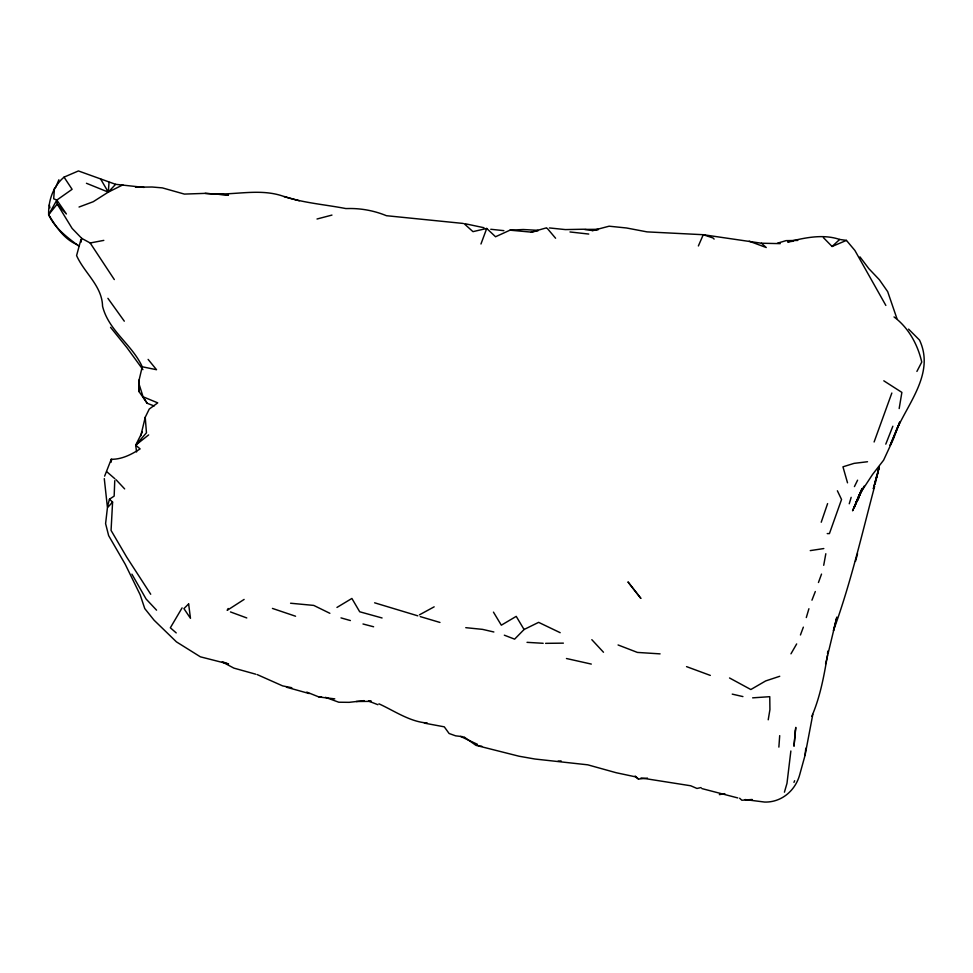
<?xml version="1.0" encoding="UTF-8"?>
<svg xmlns="http://www.w3.org/2000/svg" width="973" height="973" viewBox="0 0 973 973"><rect width="100%" height="100%" fill="white"/><g stroke="black" fill="none" stroke-linecap="round" stroke-linejoin="round"><path stroke-width="1.46" d="M80.941 242.265L81.756 238.385L72.124 228.412L57.225 204.075L56.823 200.085L72.099 189.309L64.048 177.135L78.424 170.944L115.617 184.323L144.113 187.424M154.123 405.948L147.166 403.284L139.03 391.596L139.127 379.908L142.24 366.772C132.206 344.564 108.587 330.796 102.554 306.227C102.092 285.807 84.323 273.048 76.587 255.558L80.954 239.528M873.45 488.665L876.819 475.529M114.753 480.711L114.157 496.108L109.463 499.198L112.588 502.068L111.068 530.419L126.685 557.103L150.718 594.248M111.056 462.297L111.25 459.28C121.734 459.487 131.501 454.476 140.112 448.906L135.697 445.16L142.362 431.89M78.849 246.157C67.234 237.266 54.902 228.387 48.65 214.68C48.261 200.56 53.053 186.463 64.048 177.135M827.561 653.88L827.755 651.144M54.452 188.227L53.697 198.796L56.823 200.085L66.395 213.963L57.225 204.075L48.65 214.68C55.972 226.612 64.109 239.48 77.694 244.843M778.874 747.106L779.701 735.624M109.049 182.328L108.283 192.119L93.238 201.715L79.044 207.03M139.03 391.596L139.127 379.908M745.026 799.563L764.608 802.056C781.526 802.543 795.561 790.49 799.794 774.386L805.024 755.437L805.802 748.237M790.867 750.986L786.987 783.326L784.42 792.192M827.476 655.255C824.034 675.943 820.166 696.899 811.835 716.262M768.22 719.801L769.923 709.621L769.765 696.68L752.64 697.848M899.174 408.563L901.874 392.399L883.8 380.808M823.705 565.301L825.822 553.734M805.024 755.437L812.808 714.413M879.288 466.505L876.758 477.281M875.116 484.043L879.093 467.344L873.328 488.677M140.769 435.855L145.232 417.271L149.246 409.061L157.735 402.871L143.08 396.789L138.798 383.265M825.578 663.951L836.853 617.101L833.447 630.565C850.645 583.52 861.798 534.651 874.63 486.293M109.463 499.198L107.383 507.006L104.281 478.607M855.486 561.36L857.554 553.746M806.301 617.551L808.916 608.733M849.247 503.771L851.168 497.337M821.224 522.233L827.597 503.6M860.047 493.907L857.845 500.098L862.175 488.422L852.567 510.813L861.993 488.787M874.107 441.985L891.84 393.031M818.451 582.511L821.528 574.082M480.966 244.004L486.731 228.448L495.549 236.755L509.986 230.175L523.255 229.519L538.045 230.346M800.438 634.98L803.357 627.159M811.956 600.183L815.313 591.535M899.77 422.173L890.137 445.354L899.77 422.173L893.299 439.249L883.606 460.18L872.55 474.459L859.487 494.406L854.197 507.651L862.127 489.48M892.849 426.235L885.783 444.15M793.956 782.389L794.637 780.723M104.634 476.15L111.25 459.28L112.163 459.743M55.595 187.607L58.879 179.798M860.947 491.037L856.179 502.165L864.109 486.123M698.371 245.962L703.26 234.712L761.47 243.226L780.249 243.639M854.428 486.597L857.59 480.176M48.65 214.68L56.823 200.085M896.522 430.03C909.001 401.91 934.749 372.44 919.521 340.076L908.575 329.117M916.907 371.431L921.759 362.065C917.734 344.612 908.612 327.731 894.029 316.943M228.156 608.49L227.183 610.339L244.114 599.429M790.964 653.82L796.668 643.931M182.085 607.882L170.348 627.792L176.222 632.912M136.585 451.971L135.697 445.16L146.461 432.803L145.232 417.271M112.588 502.068L107.419 507.748L105.595 523.62L108.648 535.636L125.249 564.316L140.136 594.734L144.758 608.575L154.05 620.166L176.429 641.864L200.377 656.824L228.57 664L223.474 662.163M115.617 184.323L108.283 192.119L86.439 183.277M560.18 632.693L538.628 622.355L524.07 629.507L514.62 639.152L504.33 635.187M823.389 237.619L832.085 246.485L839.675 239.455L846.437 240.392L854.902 250.475L885.844 305.425M135.697 445.16L148.65 434.907M336.95 607.444L351.885 598.456L359.706 611.774L382.073 617.977M419.436 614.839L434.165 606.836M122.866 184.858L108.283 192.119L100.474 178.764M832.085 246.485L846.437 240.392M779.738 676.284L765.678 680.93L750.84 689.529L729.531 677.974M777.451 243.201L786.038 240.635L797.751 240.44M549.417 227.937L565.374 229.592L583.666 229.227L592.448 230.577L609.122 226.198L626.527 227.986L647.033 231.878L703.26 234.712L713.087 237.996L714.097 239.09M509.986 230.175L531.27 232.133L546.327 227.889M317.016 219.01L331.963 215.082M486.731 228.448L472.963 231.647L464.085 223.632M701.095 787.558L696.972 788.458L690.708 785.77L641.025 777.938M531.27 232.133L538.142 230.71M81.756 238.385L90.173 242.982L103.819 240.38M719.351 794.637L724.8 793.64M810.254 550.609L823.803 548.553M592.448 230.577L598.152 229.737M793.421 241.182L787.644 241.961C804.464 237.826 822.744 233.727 839.675 239.455M867.515 461.737L854.063 463.367L842.959 466.821L847.519 482.827M364.133 700.633L349.173 702.336L338.774 702.226L325.456 697.325M463.853 736.816L475.967 745.354L519.059 756.228L534.931 759.025L587.777 764.827L616.164 772.72L635.345 776.807L638.507 779.057L647.446 778.108M558.125 761.129L561.093 760.886M752.202 799.49L741.84 800.244L739.626 798.213M306.763 692.095L319.059 697.021L321.589 696.936M205.121 193.372L228.412 194.965L205.121 193.372L184.383 194.089L162.321 187.874L152.104 187.011L135.515 187.217M545.61 643.348L563.379 643.141M356.203 701.509L371.041 701.375M584.907 229.409L598.079 229.336M827.232 533.593L829.434 533.581L841.548 499.502L837.376 490.769M478.959 746.157L481.781 746.194M427.269 723C409.998 721.869 394.43 710.898 378.947 703.82M660.083 653.868L637.412 652.421L618.074 644.965M371.224 701.192L368.439 701.034L377.877 704.695M527.025 642.338L543.177 643.299M212.819 193.907C236.524 195.038 260.971 188.105 284.067 196.534C304.221 203.065 325.201 204.561 345.829 208.563L348.006 208.538A76.356 60.74 11.3 0 1 386.415 215.702L463.221 223.449M319.059 697.021L334.773 698.857M290.574 603.236L313.756 605.413L329.871 613.306M257.14 674.557L282.632 685.892L291.815 687.729M465.763 627.67L482.535 629.373L493.858 631.988M490.781 229.275L503.856 230.65M569.983 231.963L588.75 234.055M462.479 736.646L455.607 735.831L449.088 733.484L444.284 726.831L424.398 723.134M142.24 366.772L156.531 369.716L148.115 359.39M566.456 658.514L591.304 664.085M465.581 223.826L484.007 227.731M309.244 693.554L286.427 687.193M732.243 694.126L742.922 696.583M255.741 674.204L233.861 668.11L222.221 661.92M362.99 623.985L373.608 626.77M701.861 788.58L737.789 797.933M284.067 196.534L299.27 200.779M374.617 602.81L417.806 615.836M341 617.891L350.402 620.555M420.275 616.602L439.966 622.452M295.561 616.225L272.44 608.417M710.314 675.408L686.537 666.627M230.467 611.932L246.777 617.952M749.186 241.207L766.25 247.531L761.47 243.226M460.606 736.439L477.512 744.369M107.079 471.978L114.899 478.765M635.174 776.016L638.507 779.057M116.018 479.689L124.653 488.908M156.556 610.168L146.108 599.027L131.914 574.155M591.827 639.675L603.491 652.251M547.118 228.217L555.595 238.239M110.545 327.342L126.904 347.616L142.922 369.631M107.906 298.322L124.301 321.187M859.95 256.86L868.804 268.609L879.349 279.713L887.692 291.669L896.887 318.463M90.173 242.982L114.303 279.567M143.08 396.789L147.166 403.284M493.457 612.126L501.326 625.189L516.225 616.371L524.07 629.507M49.307 204.962L49.915 207.894M795.342 730.918L793.992 746.23L795.792 727.378L795.342 730.918M188.628 603.917L183.921 608.611L190.477 618.317L188.628 603.917M640.781 598.286L628.108 582.097L640.781 598.286"/></g></svg>
